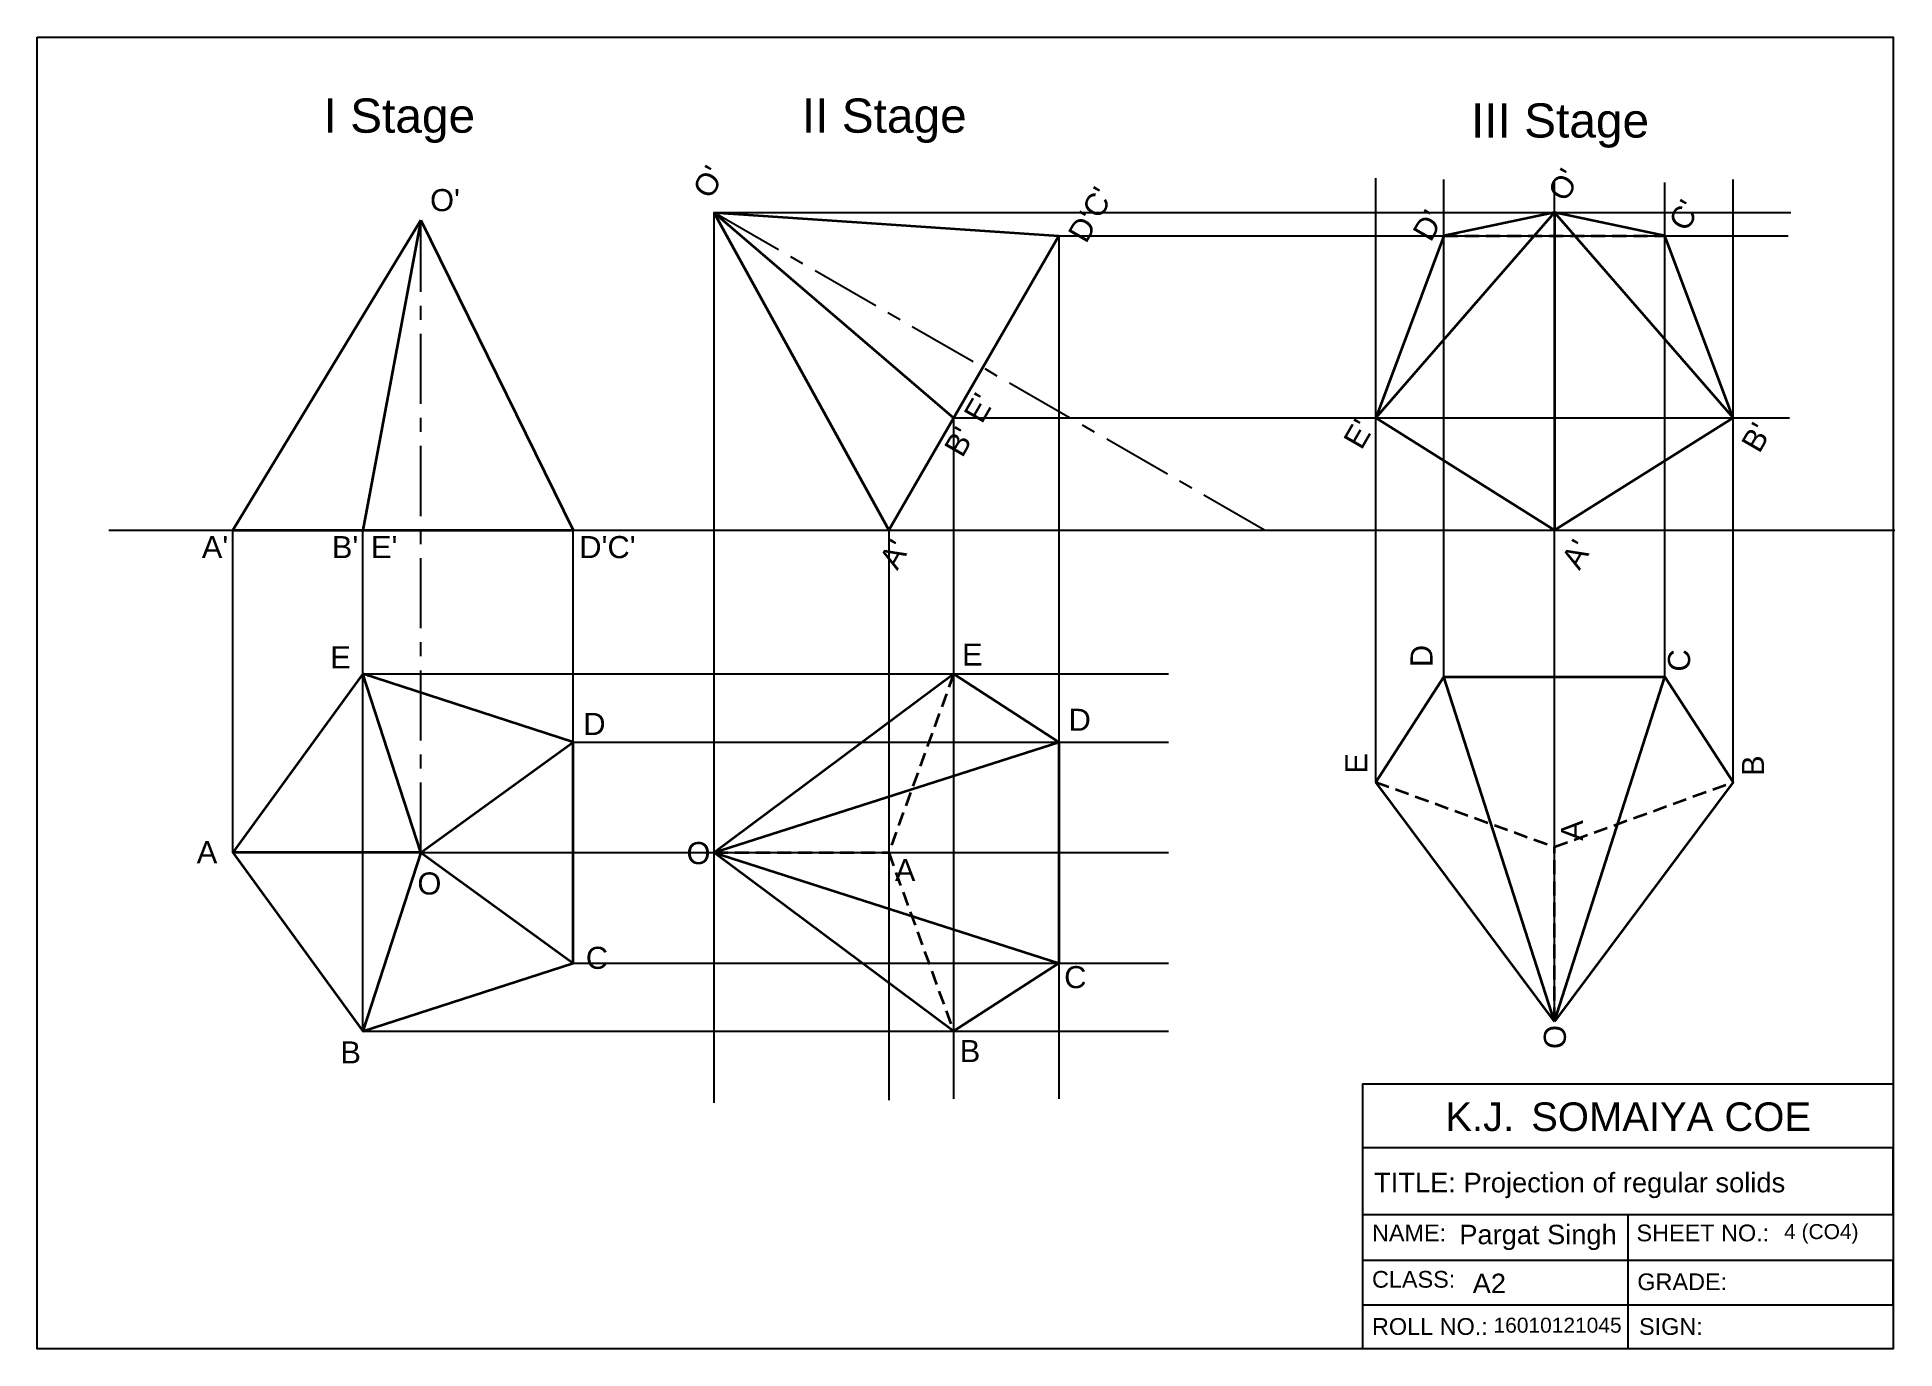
# Model space of a CAD drawing. Header units: millimetres. Extents: x 79 to 499, y 48 to 345.
import ezdxf

# ---------------------------------------------------------------- set-up
doc = ezdxf.new("R2010")
doc.units = ezdxf.units.MM
doc.header["$LTSCALE"] = 0.5
doc.linetypes.add('CENTER', pattern=[50.8, 31.75, -6.35, 6.35, -6.35])
doc.linetypes.add('HIDDEN', pattern=[9.525, 6.35, -3.175])
doc.styles.get("Standard").update_dxf_attribs({"font": 'Arial.ttf'})

msp = doc.modelspace()

# ---------------------------------------------------------------- linework, layer by layer
at = {"color": 4, "ltscale": 0.5}
for p, q in [((381.44, 176.49), (381.44, 313.23)), ((396.89, 200.27), (396.89, 312.91)), ((421.89, 122.25), (421.89, 312.26)), ((446.89, 200.27), (446.89, 312.26)), ((462.34, 176.49), (462.34, 312.91)), ((231.7, 305.44), (231.7, 103.82)), ((231.7, 305.44), (475.39, 305.44)), ((309.72, 300.12), (309.72, 104.76)), ((309.72, 300.12), (474.74, 300.12)), ((285.95, 258.94), (285.95, 104.76)), ((285.95, 258.94), (475.06, 258.94)), ((271.25, 233.49), (271.25, 104.49))]:
    msp.add_line(p, q, dxfattribs=at)
at = {"lineweight": 35}
for p, q in [((165.41, 303.71), (122.88, 233.49)), ((165.41, 303.71), (152.27, 233.49)), ((165.41, 303.71), (199.82, 233.49)), ((231.7, 305.44), (271.25, 233.49)), ((231.7, 305.44), (309.72, 300.12)), ((231.7, 305.44), (285.95, 258.94)), ((271.25, 233.49), (309.72, 300.12)), ((122.88, 233.49), (199.82, 233.49)), ((165.41, 160.5), (152.27, 200.95)), ((165.41, 160.5), (199.82, 185.5)), ((165.41, 160.5), (122.88, 160.5)), ((165.41, 160.5), (152.27, 120.04)), ((165.41, 160.5), (199.82, 135.5))]:
    msp.add_line(p, q, dxfattribs=at)
at = {"color": 4, "linetype": 'CENTER'}
for p, q in [((165.41, 160.5), (165.41, 303.71)), ((356.32, 233.49), (231.7, 305.44))]:
    msp.add_line(p, q, dxfattribs=at)
at = {"lineweight": 35, "ltscale": 0.5}
for p, q in [((381.44, 258.94), (421.89, 305.44)), ((421.89, 305.44), (396.89, 300.12)), ((446.89, 300.12), (421.89, 305.44)), ((421.89, 305.44), (421.89, 233.49)), ((421.89, 305.44), (462.34, 258.94)), ((396.89, 300.12), (381.44, 258.94)), ((462.34, 258.94), (446.89, 300.12)), ((381.44, 258.94), (421.89, 233.49)), ((421.89, 233.49), (462.34, 258.94)), ((231.7, 160.5), (285.95, 200.95)), ((285.95, 200.95), (309.72, 185.5)), ((381.44, 176.49), (396.89, 200.27)), ((396.89, 200.27), (446.89, 200.27)), ((421.89, 122.25), (396.89, 200.27)), ((421.89, 122.25), (446.89, 200.27)), ((446.89, 200.27), (462.34, 176.49)), ((231.7, 160.5), (309.72, 185.5)), ((309.72, 185.5), (309.72, 135.5)), ((421.89, 122.25), (381.44, 176.49)), ((462.34, 176.49), (421.89, 122.25)), ((285.95, 120.04), (231.7, 160.5)), ((231.7, 160.5), (309.72, 135.5)), ((309.72, 135.5), (285.95, 120.04))]:
    msp.add_line(p, q, dxfattribs=at)
at = {"linetype": 'HIDDEN', "lineweight": 35}
for p, q in [((396.89, 300.12), (446.89, 300.12)), ((285.95, 200.95), (271.25, 160.5)), ((381.44, 176.49), (421.89, 161.79)), ((421.89, 161.79), (462.34, 176.49)), ((231.7, 160.5), (271.25, 160.5)), ((271.25, 160.5), (285.95, 120.04)), ((421.89, 122.25), (421.89, 161.79))]:
    msp.add_line(p, q, dxfattribs=at)
at = {"color": 2}
msp.add_line((94.78, 233.49), (498.91, 233.49), dxfattribs=at)
at = {"color": 4}
for p, q in [((122.88, 160.5), (122.88, 233.49)), ((152.27, 120.04), (152.27, 233.49)), ((199.82, 185.5), (199.82, 233.49))]:
    msp.add_line(p, q, dxfattribs=at)
at = {"color": 4, "ltscale": 0.7}
for p, q in [((152.27, 200.95), (334.55, 200.95)), ((199.82, 185.5), (334.55, 185.5)), ((122.88, 160.5), (334.55, 160.5)), ((199.82, 135.5), (334.55, 135.5)), ((152.27, 120.04), (334.55, 120.04))]:
    msp.add_line(p, q, dxfattribs=at)
for p, q in [((498.57, 93.63), (378.57, 93.63)), ((498.57, 78.57), (498.57, 93.63)), ((378.57, 68.14), (378.57, 78.57)), ((378.57, 78.57), (498.57, 78.57)), ((438.57, 48.14), (438.57, 78.57)), ((498.57, 68.14), (378.57, 68.14)), ((498.57, 58.14), (498.57, 68.14)), ((378.57, 48.14), (378.57, 58.14)), ((378.57, 58.14), (498.57, 58.14))]:
    msp.add_line(p, q)
for points in [[(78.57, 345.14), (498.57, 345.14), (498.57, 48.14), (78.57, 48.14)], [(498.57, 48.14), (378.57, 48.14), (378.57, 108.14), (498.57, 108.14)]]:
    msp.add_lwpolyline(points, close=True)
at = {"lineweight": 35}
msp.add_lwpolyline([(199.82, 135.5), (199.82, 185.5), (152.27, 200.95), (122.88, 160.5), (152.27, 120.04)], close=True, dxfattribs=at)

# ---------------------------------------------------------------- texts
at = {"ltscale": 0.5, "char_height": 7.746, "attachment_point": 1}
for s, insert in [('I Stage', (143.39, 331.25)), ('II Stage', (251.61, 331.25)), ('III Stage', (403.01, 330.15))]:
    msp.add_mtext_dynamic_manual_height_columns(s, width=240.4871, gutter_width=38.73, heights=[0], dxfattribs=dict(at, insert=insert))
at = {"char_height": 5, "attachment_point": 1}
for s, insert, rotation in [("O'", (226.65, 310.73), 60), ("O'", (420.16, 310.08), 60), ("D'C'", (311.57, 300.7), 60), ("C'", (447.49, 303.33), 60), ("D'", (389.57, 301.03), 60), ("E'", (288, 259.88), 60), ("B'", (283.57, 252.21), 60), ("E'", (373.89, 253.96), 60), ("B'", (463.92, 253.19), 60), ("A'", (268.86, 226.72), 60), ("A'", (423.21, 226.72), 60), ('D', (389.31, 202.49), 90), ('C', (447.58, 201.5), 90), ('E', (374.54, 178.38), 90), ('B', (464.31, 177.86), 90), ('A', (423.35, 163.19), 90), ('O', (419.48, 116.04), 90)]:
    msp.add_mtext_dynamic_manual_height_columns(s, width=38.1811, gutter_width=29.39, heights=[0], dxfattribs=dict(at, insert=insert, rotation=rotation))
at = {"attachment_point": 1}
for s, width, gutter_width, insert, char_height in [("O'", 38.1811, 29.39, (167.47, 310.74), 5), ("A'", 38.1811, 29.39, (115.82, 232.18), 5), ("B'", 38.1811, 29.39, (145.25, 232.18), 5), ("E'", 38.1811, 29.39, (154.1, 232.18), 5), ("D'C'", 38.1811, 29.39, (201.24, 232.18), 5), ('E', 38.1811, 29.39, (144.88, 207.23), 5), ('E', 38.1811, 29.39, (287.84, 207.85), 5), ('D', 38.1811, 29.39, (202.15, 192.14), 5), ('D', 38.1811, 29.39, (311.95, 193.08), 5), ('A', 38.1811, 29.39, (114.68, 163.1), 5), ('O', 38.1811, 29.39, (225.5, 162.9), 5), ('O', 38.1811, 29.39, (164.61, 156.02), 5), ('A', 38.1811, 29.39, (272.65, 159.04), 5), ('C', 38.1811, 29.39, (202.72, 139.18), 5), ('C', 38.1811, 29.39, (310.95, 134.81), 5), ('B', 38.1811, 29.39, (147.18, 117.77), 5), ('B', 38.1811, 29.39, (287.32, 118.08), 5), ('\\pxi-3,l4,t4;K.J.^ISOMAIYA COE', 310.7555, 32.37, (390.74, 103.95), 6.4741), ('TITLE: Projection of regular solids', 212.2953, 22.11, (381.06, 88.01), 4.4228), ('NAME: ', 91.021, 18.96, (380.61, 76.29), 3.793), ('Pargat Singh', 65.1713, 22.05, (400.37, 76.24), 4.4093), ('SHEET NO.: ', 91.021, 18.96, (440.46, 76.29), 3.7925), ('4 (CO4)', 50.121, 16.96, (473.86, 76.39), 3.391), ('CLASS: ', 91.021, 18.96, (380.61, 65.79), 3.793), ('A2', 65.1713, 22.05, (403.39, 65.17), 4.409), ('GRADE: ', 91.021, 18.96, (440.65, 65.23), 3.793), ('ROLL NO.: ', 91.021, 18.96, (380.61, 55.11), 3.793), ('16010121045', 50.121, 16.96, (408.11, 55.2), 3.3911), ('SIGN: ', 91.021, 18.96, (441.03, 55.11), 3.793)]:
    msp.add_mtext_dynamic_manual_height_columns(s, width=width, gutter_width=gutter_width, heights=[0], dxfattribs=dict(at, insert=insert, char_height=char_height))

doc.saveas('drawing.dxf')
